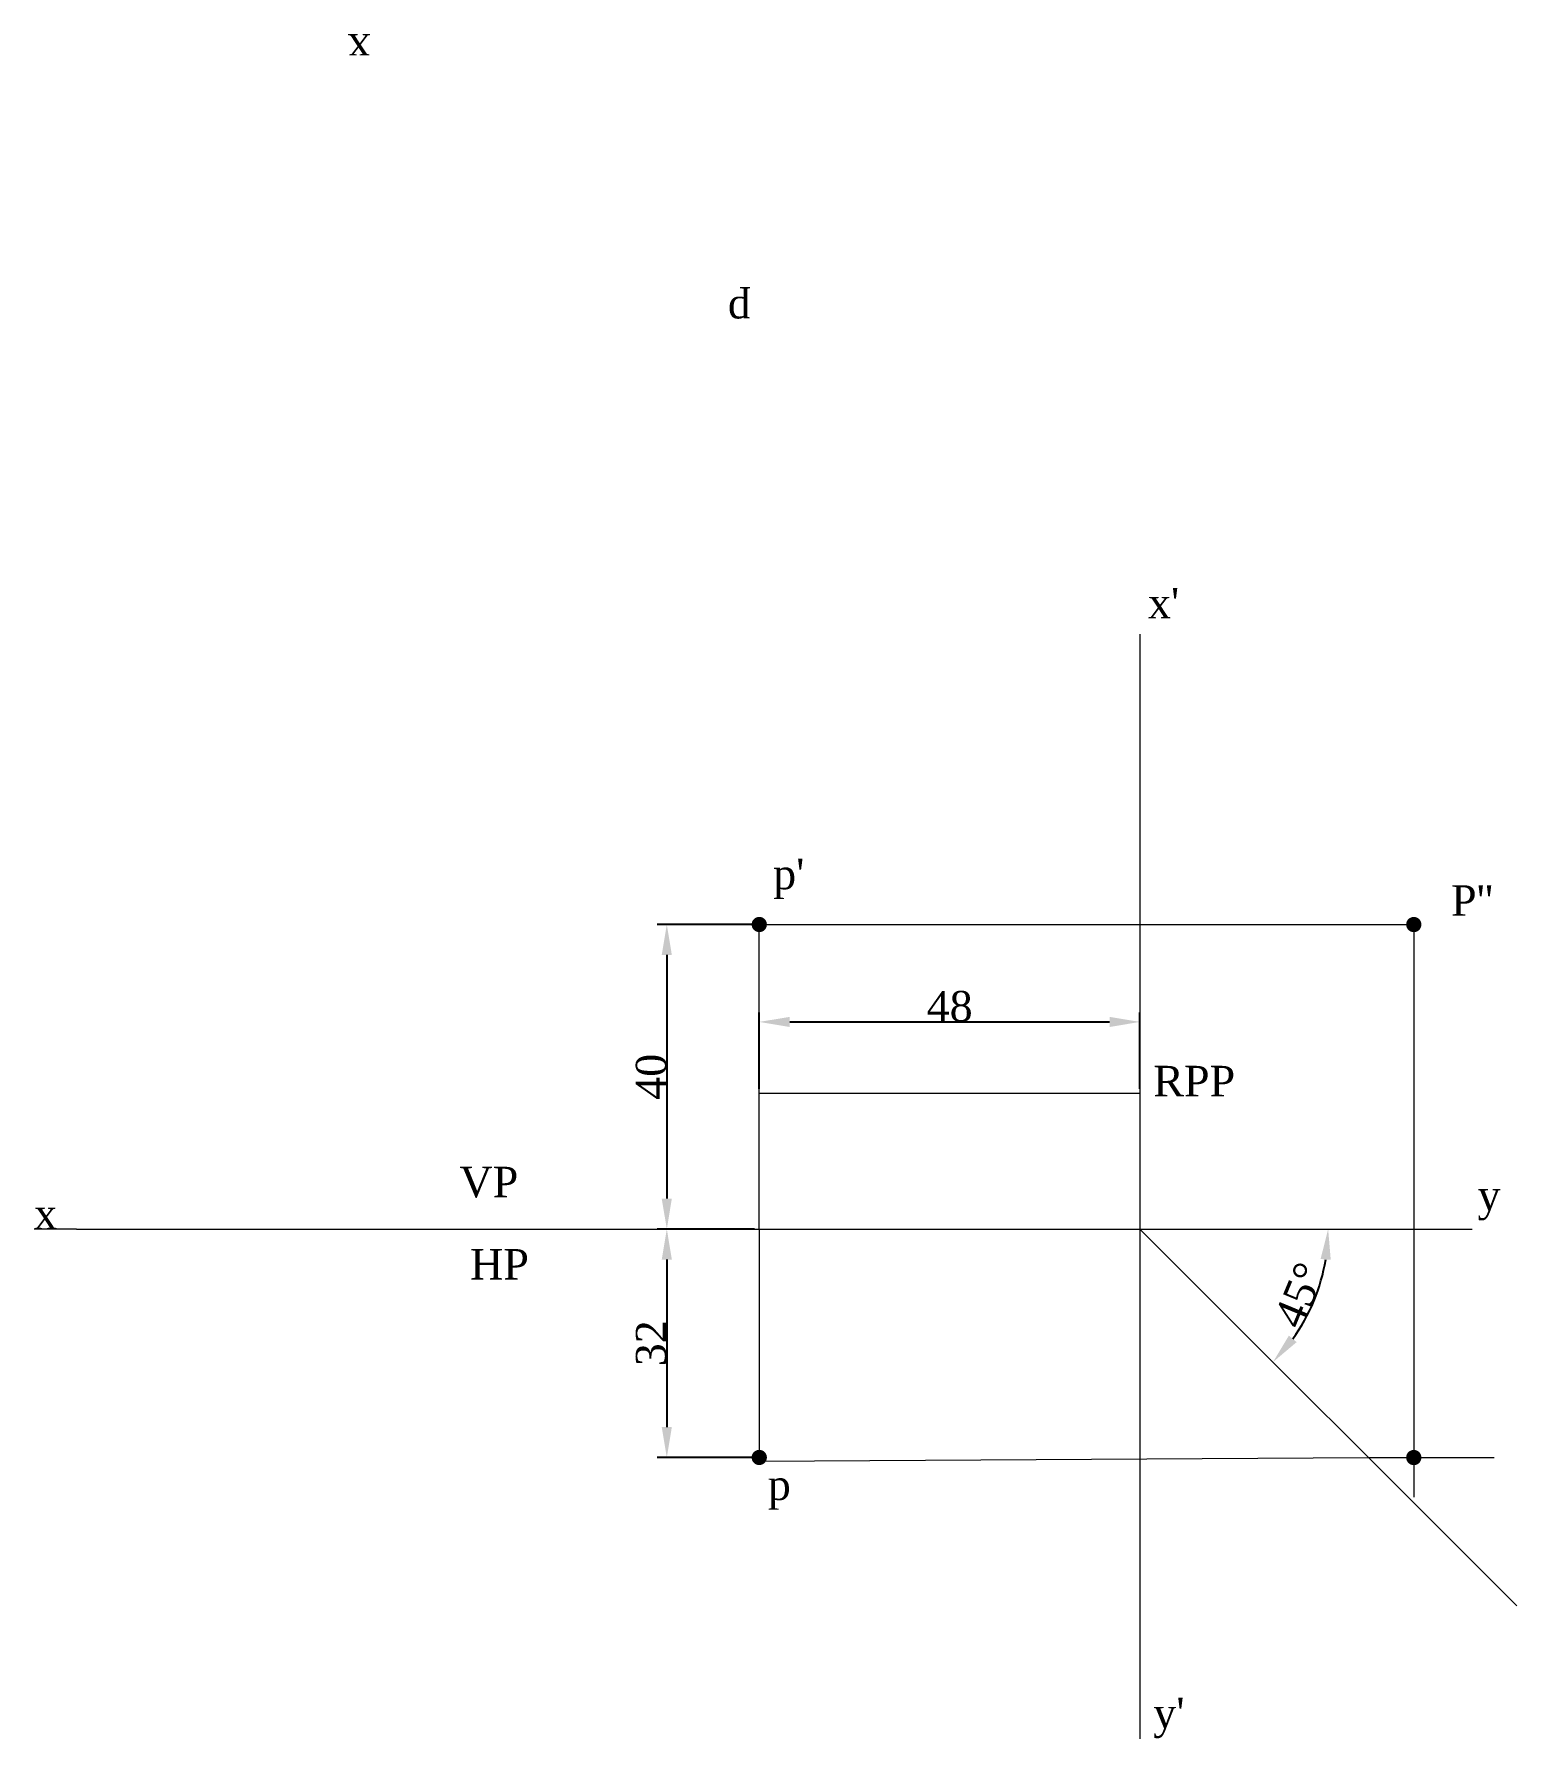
# Paper-space layout 'Layout3' of a CAD drawing. Header units: millimetres. Extents: x 32 to 227, y 15 to 239.
import ezdxf

# ---------------------------------------------------------------- set-up
doc = ezdxf.new("R2010")
doc.units = ezdxf.units.MM
doc.linetypes.add('CENTERX2', pattern=[101.6, 63.5, -12.7, 12.7, -12.7])
for name, color, linetype, lineweight in [('projection line', 250, 'Continuous', 5), ('text', 212, 'CENTERX2', 5), ('xy', 1, 'Continuous', 15)]:
    doc.layers.add(name, color=color, linetype=linetype, lineweight=lineweight)
doc.styles.get("Standard").update_dxf_attribs({"font": 'times.ttf', "height": 4})
doc.dimstyles.new('ISO-25', dxfattribs={"dimtxt": 4, "dimasz": 4, "dimexe": 1.25, "dimexo": 0.625, "dimgap": 0, "dimtad": 1, "dimtoh": 1, "dimrnd": 4, "dimdsep": 46, "dimtxsty": 'Standard', "dimcen": 2.5, "dimadec": 0, "dimazin": 0, "dimtfac": 1, "dimtmove": 0, "dimatfit": 3, "dimfxl": 1, "dimarcsym": 0})

# ---------------------------------------------------------------- blocks, each defined once
blk = doc.blocks.new('*D15')
at = {"layer": 'Defpoints', "color": 0, "transparency": 16777216}
for p in [(127.19, 121.72), (115.05, 81.72), (127.19, 81.72)]:
    blk.add_point(p, dxfattribs=at)
at = {"layer": 'projection line', "color": 0, "lineweight": -2, "transparency": 16777216}
for p, q in [((126.57, 121.72), (113.8, 121.72)), ((115.05, 117.72), (115.05, 85.72)), ((126.57, 81.72), (113.8, 81.72))]:
    blk.add_line(p, q, dxfattribs=at)
at = {"layer": 'projection line', "color": 0, "transparency": 16777216}
for points in [[(114.38, 117.72), (115.71, 117.72), (115.05, 121.72)], [(114.38, 85.72), (115.71, 85.72), (115.05, 81.72)]]:
    blk.add_solid(points, dxfattribs=at)
at = {"layer": 'projection line', "color": 0, "transparency": 16777216, "insert": (113.01, 101.72), "char_height": 4, "attachment_point": 5, "rotation": 90}
blk.add_mtext('40', dxfattribs=at)
blk = doc.blocks.new('*D16')
at = {"layer": 'Defpoints', "color": 0, "transparency": 16777216}
for p in [(127.19, 81.72), (115.05, 51.72), (127.19, 51.72)]:
    blk.add_point(p, dxfattribs=at)
at = {"layer": 'projection line', "color": 0, "lineweight": -2, "transparency": 16777216}
for p, q in [((126.57, 81.72), (113.8, 81.72)), ((115.05, 77.72), (115.05, 55.72)), ((126.57, 51.72), (113.8, 51.72))]:
    blk.add_line(p, q, dxfattribs=at)
at = {"layer": 'projection line', "color": 0, "transparency": 16777216}
for points in [[(114.38, 77.72), (115.71, 77.72), (115.05, 81.72)], [(114.38, 55.72), (115.71, 55.72), (115.05, 51.72)]]:
    blk.add_solid(points, dxfattribs=at)
at = {"layer": 'projection line', "color": 0, "transparency": 16777216, "insert": (113.01, 66.72), "char_height": 4, "attachment_point": 5, "rotation": 90}
blk.add_mtext('32', dxfattribs=at)
blk = doc.blocks.new('*D17')
at = {"layer": 'Defpoints', "color": 0, "transparency": 16777216}
for p in [(177.19, 108.93), (127.19, 99.51), (177.19, 99.51)]:
    blk.add_point(p, dxfattribs=at)
at = {"layer": 'projection line', "color": 0, "lineweight": -2, "transparency": 16777216}
for p, q in [((127.19, 100.14), (127.19, 110.18)), ((177.19, 100.14), (177.19, 110.18)), ((131.19, 108.93), (173.19, 108.93))]:
    blk.add_line(p, q, dxfattribs=at)
at = {"layer": 'projection line', "color": 0, "transparency": 16777216}
for points in [[(131.19, 109.59), (131.19, 108.26), (127.19, 108.93)], [(173.19, 109.59), (173.19, 108.26), (177.19, 108.93)]]:
    blk.add_solid(points, dxfattribs=at)
at = {"layer": 'projection line', "color": 0, "transparency": 16777216, "insert": (152.19, 110.96), "char_height": 4, "attachment_point": 5}
blk.add_mtext('48', dxfattribs=at)
blk = doc.blocks.new('*D18')
at = {"layer": 'Defpoints', "color": 0, "transparency": 16777216}
for p in [(37.54, 81.72), (177.19, 81.72), (220.83, 81.72), (198.59, 69.37), (226.69, 32.22)]:
    blk.add_point(p, dxfattribs=at)
at = {"layer": 'projection line', "color": 0, "lineweight": -2, "transparency": 16777216}
blk.add_arc((177.19, 81.72), 24.71, 324.2869, 350.7131, dxfattribs=at)
at = {"layer": 'projection line', "color": 0, "transparency": 16777216}
for points in [[(200.91, 77.79), (202.24, 77.68), (201.9, 81.72)], [(197.76, 66.87), (196.74, 67.73), (194.66, 64.25)]]:
    blk.add_solid(points, dxfattribs=at)
at = {"layer": 'projection line', "color": 0, "transparency": 16777216, "insert": (198.14, 73.05), "char_height": 4, "attachment_point": 5, "rotation": 67.5}
blk.add_mtext('45°', dxfattribs=at)

psp = doc.layouts.new('Layout3')

# ---------------------------------------------------------------- linework, layer by layer
at = {"layer": 'projection line'}
for p, q in [((177.19, 159.851), (177.19, 14.753)), ((127.19, 81.722), (127.19, 121.722)), ((127.19, 121.722), (213.15, 121.722)), ((213.15, 121.722), (213.15, 46.491)), ((177.19, 99.51), (127.19, 99.51)), ((177.19, 99.51), (177.19, 99.51)), ((127.19, 81.722), (127.19, 51.722)), ((177.19, 81.722), (226.688, 32.224)), ((127.19, 51.222), (207.199, 51.713)), ((207.199, 51.713), (223.684, 51.713))]:
    psp.add_line(p, q, dxfattribs=at)
at = {"layer": 'projection line', "const_width": 1}
for points in [[(126.69, 121.722, 1), (127.69, 121.722, 1)], [(212.65, 121.722, 1), (213.65, 121.722, 1)], [(126.69, 51.722, 1), (127.69, 51.722, 1)], [(212.65, 51.713, 1), (213.65, 51.713, 1)]]:
    psp.add_lwpolyline(points, format="xyb", close=True, dxfattribs=at)
at = {"layer": 'text'}
for p, q in [((37.542, 81.722), (31.956, 81.722)), ((31.956, 81.722), (31.956, 81.722)), ((37.542, 81.722), (37.542, 81.722)), ((37.542, 81.722), (37.542, 81.722))]:
    psp.add_line(p, q, dxfattribs=at)
at = {"layer": 'xy'}
psp.add_line((37.542, 81.722), (220.83, 81.722), dxfattribs=at)

# ---------------------------------------------------------------- texts
at = {"layer": 'text'}
for s, p in [('x', (76.143, 238.678)), ('p', (126.067, 204.147))]:
    psp.add_text(s, height=4, rotation=180, dxfattribs=at).set_placement(p)
for s, p in [("x'", (178.238, 161.944)), ("p'", (129.011, 126.367)), ("P''", (218.037, 122.879)), ('RPP', (178.936, 99.161)), ('VP', (87.815, 85.907)), ('y', (221.529, 84.163)), ('x', (31.956, 81.722)), ('HP', (89.212, 75.095)), ('p', (128.313, 46.145)), ("y'", (178.936, 16.149))]:
    psp.add_text(s, height=4, dxfattribs=at).set_placement(p)

# ---------------------------------------------------------------- dimensions: what is measured, and where the dimension line sits
at = {"layer": 'projection line'}
for base, p1, p2, picture, middle in [((115.047, 81.722), (127.19, 121.722), (127.19, 81.722), '*D15', (113.012, 101.722)), ((115.047, 51.722), (127.19, 81.722), (127.19, 51.722), '*D16', (113.012, 66.722))]:
    dim = psp.add_linear_dim(base=base, p1=p1, p2=p2, angle=90, dimstyle='ISO-25', dxfattribs=at)
    dim.commit()
    dim.dimension.update_dxf_attribs({"geometry": picture, "text_midpoint": middle})
dim = psp.add_linear_dim(base=(177.19, 108.927), p1=(127.19, 99.51), p2=(177.19, 99.51), dimstyle='ISO-25', dxfattribs=at)
dim.commit()
dim.dimension.update_dxf_attribs({"geometry": '*D17', "text_midpoint": (152.19, 110.962)})
dim = psp.add_angular_dim_2l(base=(198.585, 69.369), line1=((177.19, 81.722), (226.688, 32.224)), line2=((37.542, 81.722), (220.83, 81.722)), dimstyle='ISO-25', dxfattribs=at)
dim.commit()
dim.dimension.update_dxf_attribs({"geometry": '*D18', "text_midpoint": (198.135, 73.046)})

doc.saveas('drawing.dxf')
